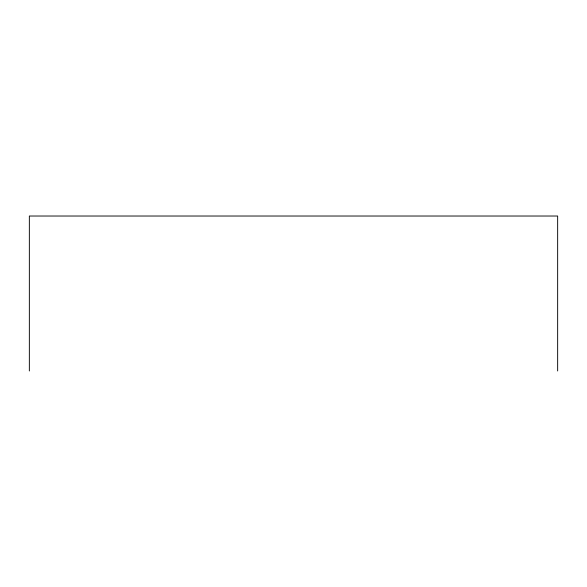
<?xml version="1.0" encoding="UTF-8"?>
<svg xmlns="http://www.w3.org/2000/svg" width="587" height="587" viewBox="0 0 587 587"><rect width="100%" height="100%" fill="white"/><g stroke="black" fill="none" stroke-linecap="round" stroke-linejoin="round"><path stroke-width="0.88" d="M557.65 370.977L557.65 216.023L29.35 216.023L29.35 370.977"/></g></svg>
